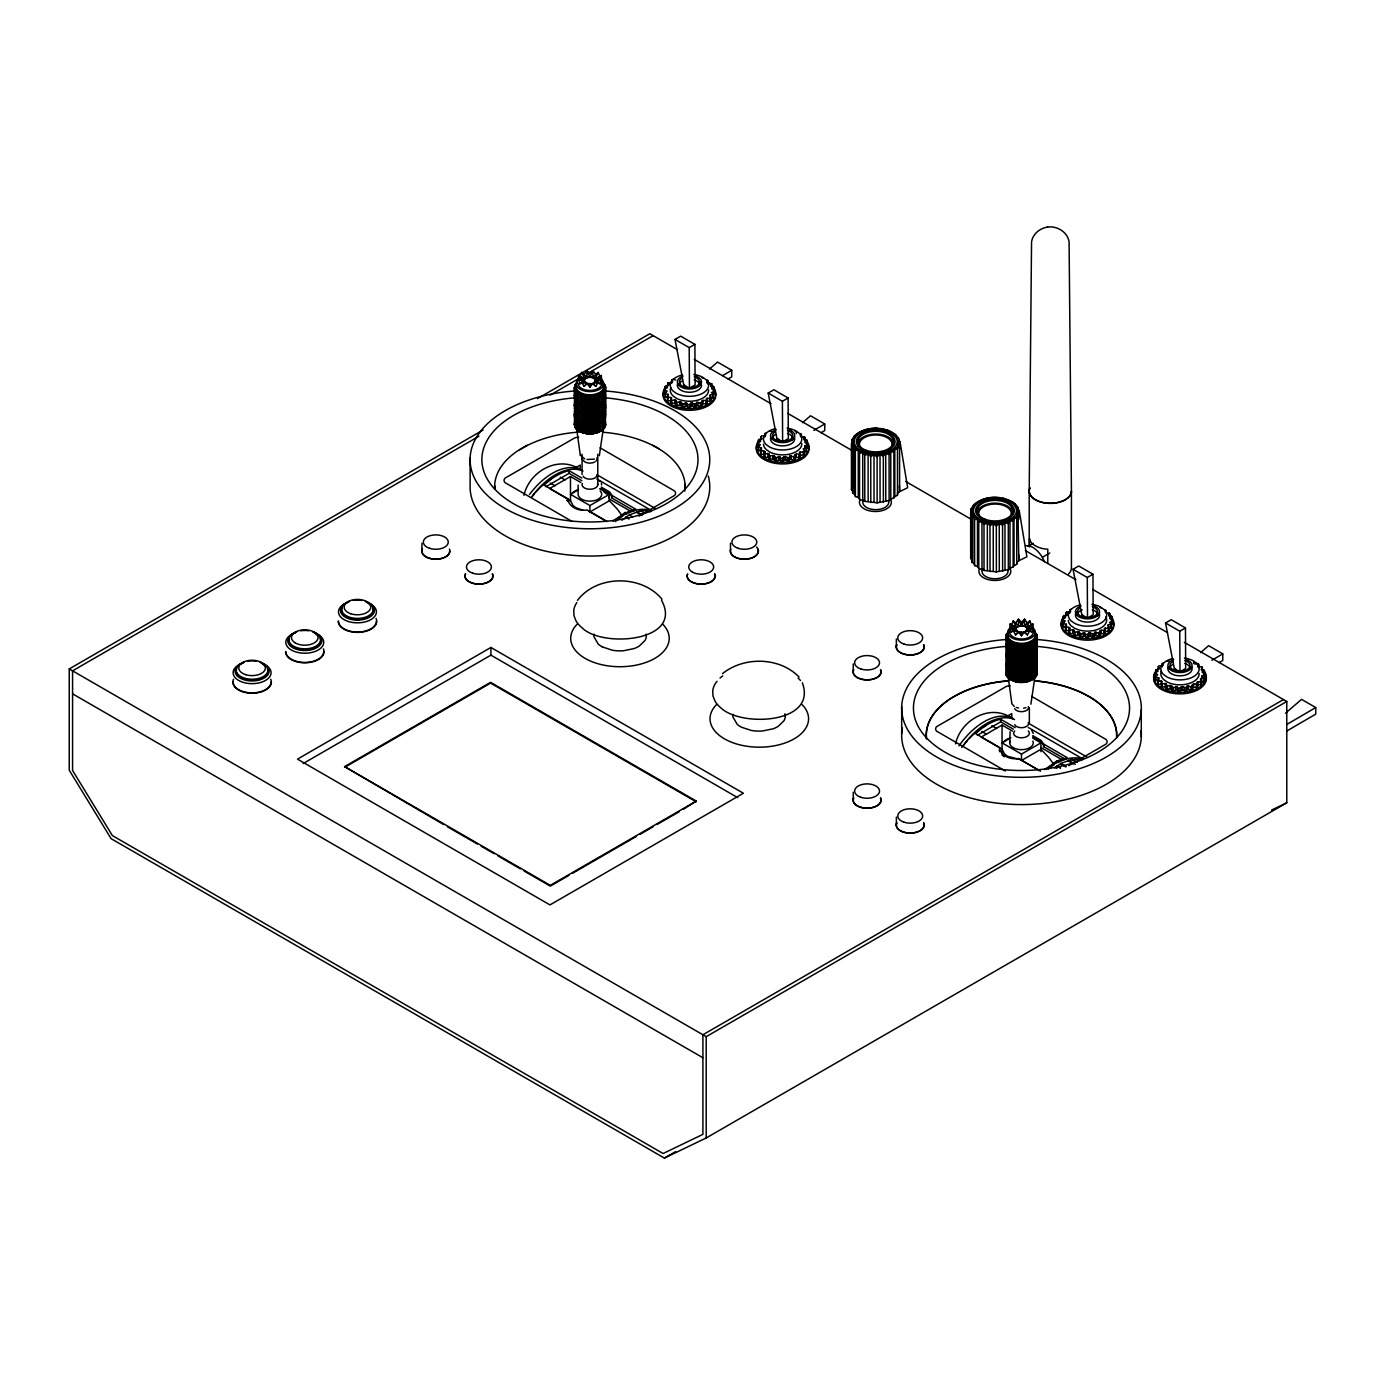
<?xml version="1.0" encoding="UTF-8"?>
<svg xmlns="http://www.w3.org/2000/svg" width="1385" height="1385" viewBox="0 0 1385 1385"><rect width="100%" height="100%" fill="white"/><g stroke="black" fill="none" stroke-linecap="round" stroke-linejoin="round"><path stroke-width="1.5" d="M664.592 389.254L664.367 393.53L664.592 389.254L667.483 387.748L665.233 386.45L669.37 384.476L667.726 382.952L671.725 382.347L672.625 381.671L671.708 379.957L673.006 379.386L675.845 379.975M708.15 380.702L708.15 384.043L707.164 383.299L707.164 379.957L708.15 380.702L707.146 382.347L711.769 383.818L710.609 386.034L713.639 386.45L711.561 388.493L714.279 391.124L711.388 392.63L713.639 393.929L710.055 395.123L711.146 397.426L710.141 398.17L706.246 398.707L707.164 400.421L703.026 400.404L700.446 403.087L696.62 402.412L695.928 407.502L692.379 406.29L687.808 407.865L686.527 402.966L682.943 404.16L680.901 402.083L675.603 402.152L675.845 400.404L674.685 399.901L671.708 400.421L670.721 399.676L671.725 398.032L667.103 396.543L668.262 394.344L665.233 393.929L667.12 391.037L664.367 390.189M687.808 407.865L686.527 402.966M757.785 442.871L757.578 447.147L757.785 442.871L760.677 441.365L758.426 440.066L762.01 438.889L760.936 436.587L761.923 435.825L764.935 435.963M800.357 433.574L801.361 434.336L800.34 435.963L804.962 437.452L803.819 439.668L806.849 440.066L804.754 442.127L807.49 444.758L804.581 446.264L806.849 447.563L803.248 448.74L804.339 451.043L803.352 451.804L799.457 452.324L800.357 454.055L796.219 454.038L793.657 456.704L789.831 456.046L789.121 461.118L785.572 459.924L781.019 461.499L779.72 456.583L776.154 457.794L774.094 455.717L768.813 455.769L769.056 454.038L767.896 453.518L764.918 454.055L763.914 453.293L764.935 451.666L760.296 450.177L761.456 447.961L758.426 447.563L760.313 444.672L757.578 443.823M781.019 461.499L779.72 456.583M1062.659 619.112L1062.433 623.388L1062.659 619.112L1065.55 617.606L1063.299 616.308L1066.883 615.113L1065.792 612.811L1066.796 612.066L1069.791 612.205M1105.23 609.816L1106.217 610.56L1105.213 612.205L1109.835 613.693L1108.675 615.892L1111.705 616.308L1109.627 618.351L1112.345 620.982L1109.454 622.488L1111.705 623.804L1108.121 624.981L1109.212 627.284L1108.208 628.028L1104.312 628.565L1105.23 630.279L1101.092 630.279L1098.53 632.945L1094.687 632.27L1093.994 637.36L1090.445 636.165L1085.875 637.723L1084.593 632.824L1081.01 634.036L1078.967 631.958L1073.669 632.01L1073.912 630.279L1072.752 629.76L1069.774 630.279L1068.787 629.534L1069.791 627.89L1065.169 626.418L1066.329 624.202L1063.299 623.804L1065.186 620.895L1062.433 620.047M1085.875 637.723L1084.593 632.824M1155.142 672.816L1154.934 677.092L1155.142 672.816L1158.033 671.309L1155.783 670.011L1159.366 668.834L1158.293 666.514L1159.28 665.769L1162.292 665.908M1194.736 664.056L1197.713 663.519L1198.7 664.281L1197.696 665.908L1202.319 667.397L1201.159 669.613L1204.206 670.011L1202.111 672.054L1204.846 674.685L1201.938 676.192L1204.206 677.507L1200.605 678.685L1201.695 680.987L1200.691 681.749L1196.796 682.268L1197.713 683.982L1193.576 683.982L1191.013 686.648L1187.17 685.99L1186.478 691.063L1182.928 689.869L1178.375 691.444L1177.077 686.527L1173.511 687.739L1171.45 685.662L1166.153 685.713L1166.412 683.982L1165.252 683.463L1162.275 683.982L1161.271 683.238L1162.292 681.593L1157.652 680.122L1158.812 677.906L1155.783 677.507L1157.67 674.616L1154.934 673.751M1178.375 691.444L1177.077 686.527M880.687 428.865L888.703 430.579L898.848 438.231L897.463 448.965L894.779 449.086C883.059 459.404 848.728 456.963 853.974 436.31C865.088 425.853 884.167 425.697 896.095 434.907L900.042 441.832L907.66 487.728L899.609 491.64L897.532 493.181L897.515 495.12L889.118 500.556L877.138 502.842L864.794 501.37L859.548 499.292L858.284 497.492L858.25 450.315L855.341 450.367L854.943 447.407L852.589 447.061L851.879 439.789C857.125 430.839 867.789 428.19 877.432 428.311M1002.567 498.098L1012.435 501.976L1018.079 507.308L1016.694 518.042L1014.01 518.18C1002.29 528.481 967.959 526.04 973.205 505.387C984.319 494.93 1003.398 494.774 1015.326 504.002L1019.273 510.909L1026.891 556.805L1018.841 560.717L1016.763 562.258L1016.746 564.197L1008.349 569.633L996.369 571.918L984.025 570.447L978.779 568.369L977.516 566.569L977.481 519.392L974.573 519.444L974.174 516.484L971.82 516.138L971.11 508.866C976.979 499.119 989.409 496.315 999.918 497.942M1029.211 491.034L1031.548 242.046C1032.535 234.082 1039.91 228.144 1047.562 227.123M592.867 377.499L598.268 372.426L595.031 378.746L600.138 377.049L598.268 372.426L592.867 377.499L592.97 370.661L589.923 373.638L586.876 370.661L584.037 374.556L586.98 377.499C597.333 373.656 597.662 387.09 586.876 383.818L584.037 386.346L581.596 382.052L579.726 383.853L578.549 379.005L584.037 380.442L586.98 383.403L592.97 383.818L595.827 386.346L598.268 382.052L600.138 383.853L601.315 379.005L595.827 380.442L601.315 375.474L601.713 380.442L595.827 380.442M1024.433 626.037L1024.536 619.199L1021.489 622.177L1021.489 625.587C1031.34 625.224 1025.714 635.49 1018.442 632.356L1015.603 634.884L1013.162 630.591L1011.275 632.391L1010.098 627.543L1015.603 628.98L1018.546 631.941L1024.536 632.356L1027.376 634.884L1029.817 630.591L1031.704 632.391L1032.881 627.543L1027.376 628.98L1032.881 624.012L1033.279 628.98L1032.881 627.543L1026.597 630.694L1029.817 630.591L1024.433 631.941L1021.489 635.784L1018.546 631.941L1013.162 630.591L1016.382 630.694L1010.098 627.543L1009.7 628.98L1010.098 624.012L1016.382 627.284L1021.489 625.587L1024.536 619.199L1027.376 623.094L1024.433 626.037L1029.817 620.965L1031.704 625.587L1026.597 627.284L1029.817 620.965L1027.376 623.094M604.622 387.54L604.881 390.466L603.531 390.12L601.038 394.084L599.497 393.34C591.81 396.733 578.722 396.629 575.242 387.54L574.204 387.661L574.204 395.695C578.376 407.329 595.879 407.536 603.929 399.815L603.531 390.12L604.622 387.54L605.643 387.661L605.453 398.707L604.258 398.482L602.648 402.62L601.125 402.014C593.801 406.151 584.176 405.943 577.216 401.027L577.372 391.314L575.918 391.782L577.216 410.652C584.937 416.262 596.866 416.106 603.929 409.423L603.531 399.746L604.881 398.499L604.881 400.092L603.929 399.815M1034.197 630.867L1036.17 634.728L1035.807 637.394L1032.604 642.623L1031.063 641.878C1023.255 647.21 1001.217 642.536 1008.782 630.867M899.54 448.273L900.042 441.832L898.709 442.577L898.726 446.68M1018.616 519.496L1019.273 510.909L1017.958 511.654L1018.841 560.717L1018.667 554.606M603.929 391.782L602.492 391.314L602.648 429.887C595.186 435.115 584.66 435.115 577.216 429.887L577.372 420.174L574.983 419.343L575.606 417.716L574.411 416.348L576.316 418.997L575.918 428.675C583.379 435.669 596.468 435.669 603.929 428.675L603.531 418.997L604.881 417.733L601.125 421.265L595.567 423.602L588.763 424.225L582.237 422.996L577.216 420.261L577.372 410.566L574.983 408.108L576.316 409.371L575.918 419.049C583.379 426.061 596.468 426.061 603.929 419.049L603.531 409.371L605.453 406.723L605.453 408.333L604.258 408.108L604.881 409.718L603.531 409.371L602.648 412.245L601.125 411.639C593.351 415.967 582.704 415.69 575.918 409.423L576.316 399.746L574.983 398.499L574.983 400.092L575.918 399.815M1008.782 641.532L1008.921 639.853L1007.484 640.32L1007.484 648.336C1014.945 655.347 1028.034 655.347 1035.495 648.336L1035.097 638.658L1036.43 639.004L1036.43 647.02L1034.058 649.478L1034.197 651.158L1032.691 650.552C1025.35 654.69 1015.742 654.482 1008.782 649.565L1008.782 641.532L1010.288 640.926L1010.375 650.638M1034.197 678.425L1036.43 675.897L1035.807 666.254L1037.019 664.887L1035.097 667.535L1035.495 677.213C1028.224 683.792 1016.659 683.913 1008.782 678.425L1008.921 668.713L1006.549 666.272L1007.155 656.628L1005.96 655.261L1007.882 657.91L1007.484 667.587C1014.27 673.854 1024.917 674.131 1032.691 669.803L1034.197 670.409L1034.058 668.713L1036.43 666.272L1035.807 656.628L1037.019 655.261L1035.097 657.91L1035.495 667.587C1028.432 674.27 1016.503 674.426 1008.782 668.799L1008.921 659.087L1006.549 656.646L1007.155 647.02L1005.96 645.635L1007.882 648.284L1007.484 657.962L1011.916 661.112L1022.649 663.138L1029.194 661.909L1034.197 659.173L1029.194 661.909L1022.649 663.138L1015.846 662.515L1008.782 659.173L1008.921 649.478L1006.549 647.02L1007.155 637.394L1005.96 637.619L1005.96 634.78L1005.96 674.512C1011.414 684.173 1025.921 684.484 1034.197 678.425L1034.058 639.853L1035.495 640.32M684.727 491.208L685.09 488.091A95.271 55.002 0 0 0 602.717 432.224M899.575 445.745L900.042 441.832M1018.564 516.778L1019.273 510.909M603.444 427.74L599.324 455.665M1035.011 676.278L1030.89 704.203M686.527 406.29L682.943 407.502L680.901 405.424L675.603 405.476L675.845 400.404M779.72 459.924L776.154 461.118L774.094 459.058L768.813 459.11L769.056 454.038M796.219 433.592L796.462 431.86L795.163 431.289M1084.593 636.165L1081.01 637.36L1078.967 635.282L1073.669 635.334L1073.912 630.279M1177.077 689.869L1173.511 691.063L1171.45 689.003L1166.153 689.055L1166.412 683.982M1193.576 663.536L1193.818 661.805M599.168 403.035L599.497 393.34L602.648 392.994L602.492 391.314M599.168 412.643L599.497 402.966L601.038 403.71L601.125 402.014L603.929 401.408M599.168 422.269L599.497 412.574L601.038 413.336L601.125 411.639L603.929 411.033M599.168 431.895L599.497 422.2L601.038 422.962L601.125 421.265L602.648 421.871L602.492 420.174L603.929 420.659M1030.717 651.556L1031.063 641.878L1034.197 641.532L1034.058 639.853M1030.717 661.182L1031.063 651.487L1032.604 652.248L1034.058 649.478L1035.495 649.946L1035.495 657.962L1034.197 660.784L1032.691 660.178L1032.604 661.874L1031.063 661.112L1030.717 670.807M1030.717 680.433L1031.063 670.738L1032.604 671.5L1034.058 668.713L1035.495 669.197M632.772 516.899L629.309 514.908L640.459 510.788L643.938 512.796M640.459 510.788L650.673 510.563A58.932 34.019 -60 0 0 644.406 509.316L641.03 509.386A58.932 34.019 -60 0 0 626.522 513.939L625.137 512.502L626.522 513.939M1054.643 767.931L1060.858 763.447L1072.025 759.326L1077.236 762.339M1075.349 762.044L1072.025 759.326M582.081 459.318L582.341 458.141M1011.673 628.98L1015.603 628.98L1016.382 627.284L1013.162 620.965L1011.275 625.587L1016.382 627.284M1010.115 731.747L1009.7 742.862M575.918 391.782L575.606 388.856L574.411 389.081L575.242 387.54M1007.484 640.32L1007.882 638.658L1006.549 639.004M1007.484 669.197L1007.882 667.535L1005.96 664.887L1007.155 666.254L1006.549 675.897L1007.484 677.213L1007.484 669.197L1008.782 668.799M858.284 497.492L855.393 496.522L854.995 494.584L852.641 493.216L853.056 444.1M977.516 566.569L974.625 565.599L974.226 563.66L971.872 562.293L972.287 513.177M595.827 374.556L592.97 370.661L589.923 377.049L586.876 370.661L586.98 377.499L584.816 378.746L578.549 375.474L578.134 380.442L578.549 379.005L584.816 382.156L581.596 382.052L586.98 383.403L589.923 387.263L592.867 383.403L598.268 382.052L595.031 382.156L601.315 379.005L601.713 380.442M574.204 387.661L577.372 382.416L574.983 384.857L574.983 427.359L577.216 429.887M575.918 409.423L574.983 409.718L575.606 408.108L574.204 405.303L574.983 392.89M575.918 419.049L575.606 417.716L574.411 417.958L575.242 416.4L574.204 414.929L574.983 402.516M575.918 428.675L574.204 424.554L574.983 412.124M574.204 424.554L575.242 424.693L574.983 421.75M1035.495 677.213L1037.019 674.512L1037.019 634.78L1037.209 644.215L1035.495 649.946M1036.43 675.897L1037.209 645.826L1036.17 644.354L1037.209 644.215M893.931 498.15L893.879 452.012L894.779 449.086L899.558 445.503L898.709 442.577M1013.162 567.227L1013.11 521.089L1014.01 518.18L1018.789 514.579M597.056 403.779L597.056 395.746L597.627 394.119L599.168 395.002M597.056 413.388L597.056 405.372L597.627 403.745L599.168 404.628M597.056 423.014L597.056 414.998L597.627 413.371L599.168 414.253M597.056 432.639L597.056 424.624L597.627 422.996L599.168 423.879M1028.622 652.3L1028.622 644.285L1029.194 642.657L1030.717 643.54M1028.622 661.926L1028.622 653.91L1029.194 652.283L1030.717 653.166M1028.622 671.552L1028.622 663.536L1029.194 661.909L1030.717 662.792M1028.622 681.178L1028.622 673.162L1029.194 671.535L1030.717 672.417M523.963 495.328C529.312 471.281 558.467 454.817 580.211 469.498L580.211 465.066L576.177 467.403M955.529 743.866C960.878 719.819 990.033 703.355 1011.76 718.019L1011.76 713.604L1007.726 715.941M604.881 392.89L604.258 394.5L605.453 395.868L604.881 394.483M604.881 402.516L604.258 404.126L605.453 405.493L604.881 404.108M604.881 412.124L604.258 413.751L605.453 415.119L604.881 413.734M604.881 421.75L604.622 424.693L605.643 424.554L604.622 415.067L605.643 414.929L605.643 406.913L604.622 405.441L605.643 405.303L605.643 397.287L604.622 395.816L605.643 395.695M1081.945 759.828L1079.019 758.738L1071.869 760.036M695.928 407.502L696.62 402.412M789.121 461.118L789.831 456.046M1093.994 637.36L1094.687 632.27M1186.478 691.063L1187.17 685.99M579.726 377.049L578.549 375.474L584.037 380.442L584.816 378.746L579.726 377.049L581.596 372.426L584.037 374.556M594.788 404.316L594.788 396.3L595.567 394.725L597.056 395.746M594.788 413.942L594.788 405.926L595.567 404.351L597.056 405.372M594.788 423.568L594.788 415.552L595.567 413.976L597.056 414.998M594.788 433.193L594.788 425.16L595.567 423.602L597.056 424.624M1026.337 652.854L1026.337 644.839L1027.133 643.263L1028.622 644.285M1026.337 662.48L1026.337 654.464L1027.133 652.889L1028.622 653.91M1026.337 672.106L1026.337 664.073L1027.133 662.515L1028.622 663.536M1026.337 681.732L1026.337 673.699L1027.133 672.14L1028.622 673.162M575.242 397.149L574.411 398.707L575.606 398.482L574.204 397.287M575.242 406.774L574.411 408.333L575.606 408.108L574.204 406.913M1005.77 644.215L1006.549 647.02M1005.77 653.841L1006.549 656.646M1005.77 663.467L1006.549 666.272M602.648 429.887L605.453 425.974L605.453 386.242L601.125 381.342L602.492 382.416M769.056 457.379L764.918 457.379L764.035 454.315L760.936 454.384L760.296 450.177M1073.912 633.603L1069.774 633.62L1068.908 630.556L1065.792 630.625L1065.169 626.418M889.118 500.556L889.066 454.401L890.763 451.7L893.879 452.012M1008.349 569.633L1008.297 523.495L1009.994 520.777L1013.11 521.089M577.441 600.467C596.606 574.671 641.705 574.498 661.926 599.151M592.382 404.645L592.382 396.629L593.369 395.141L594.788 396.3M592.382 414.271L592.382 406.255L593.369 404.766L594.788 405.926M592.382 423.897L592.382 415.881L593.369 414.392L594.788 415.552M592.382 433.522L592.382 425.507L593.369 424L594.788 425.16M1023.948 653.183L1023.948 645.168L1024.935 643.679L1026.337 644.839M1023.948 662.809L1023.948 654.793L1024.935 653.304L1026.337 654.464M1023.948 672.435L1023.948 664.419L1024.935 662.913L1026.337 664.073M1023.948 682.061L1023.948 674.045L1024.935 672.539L1026.337 673.699M605.643 405.303L604.622 406.774L605.643 406.913M605.643 414.929L604.622 416.4L605.453 417.958L604.258 417.716L605.643 416.539M605.453 425.974L605.643 424.554M1036.43 647.02L1037.019 645.635L1035.807 647.02L1035.807 656.628L1037.019 656.871L1036.17 655.313L1037.209 653.841M1036.43 666.272L1037.209 663.467M1037.209 673.093L1037.019 674.512M710.055 398.447L713.015 398.136L713.639 393.929M803.248 452.081L806.226 451.77L806.849 447.563M1108.121 624.981L1108.121 628.323L1111.082 628.011L1111.705 623.804M1200.605 682.026L1203.565 681.714L1204.206 677.507M1021.489 625.587L1018.442 619.199L1018.546 626.037L1015.603 623.094L1018.442 619.199L1021.489 622.177M853.108 491.277L851.446 489.598L852.762 487.814L851.879 439.789M600.138 377.049L601.315 375.474L595.031 378.746M1031.704 625.587L1032.881 624.012L1026.597 627.284M717.014 681.316L715.82 682.84A46.484 26.834 0 0 0 712.738 690.63L712.963 695.911L715.041 701.191A46.484 26.834 0 0 0 721.36 708.306C741.893 727.194 817.531 723.645 802.348 682.84M1033.141 678.183L1034.664 676.295M589.923 404.766L589.923 396.733L591.083 395.348L592.382 396.629M589.923 414.392L589.923 406.359L591.083 404.974L592.382 406.255M589.923 424L589.923 415.985L591.083 414.6L592.382 415.881M589.923 433.626L589.923 425.611L591.083 424.225L592.382 425.507M1021.489 653.304L1021.489 645.272L1022.649 643.886L1023.948 645.168M1021.489 662.913L1021.489 654.897L1022.649 653.512L1023.948 654.793M1021.489 672.539L1021.489 664.523L1022.649 663.138L1023.948 664.419M1021.489 682.164L1021.489 674.149L1022.649 672.746L1023.948 674.045M574.983 427.359L574.983 384.857M575.606 394.5L574.411 395.868L574.983 394.483M575.606 404.126L574.411 405.493L574.983 404.108M575.606 413.751L574.411 415.119L574.983 413.734M604.258 398.482L605.643 397.287M1005.96 634.78L1008.921 630.954M536.082 491.9L537.692 490.082A53.028 30.626 -60 0 1 544.08 483.988M967.63 740.438L966.211 742.048A53.028 30.626 -60 0 0 963.319 745.719M689.436 407.986L689.436 404.662L690.907 403.07L695.928 404.16M782.629 461.62L782.629 458.279L784.118 456.704L789.121 457.794M1087.502 637.862L1087.502 634.52L1088.974 632.928L1093.994 634.036M1179.985 691.565L1179.985 688.224L1181.457 686.648L1186.478 687.739M883.388 502.149L883.336 456.011L885.725 453.605L889.066 454.401M1002.619 571.226L1002.567 525.088L1004.956 522.682L1008.297 523.495M584.037 386.346L586.98 383.403M1015.603 634.884L1018.546 631.941M587.465 404.645L587.465 396.629L588.763 395.348L589.923 396.733M587.465 414.271L587.465 406.255L588.763 404.974L589.923 406.359M587.465 423.897L587.465 415.881L588.763 414.6L589.923 415.985M587.465 433.522L587.465 425.507L588.763 424.225L589.923 425.611M1019.031 653.183L1019.031 645.168L1020.33 643.886L1021.489 645.272M1019.031 662.809L1019.031 654.793L1020.33 653.512L1021.489 654.897M1019.031 672.435L1019.031 664.419L1020.33 663.138L1021.489 664.523M1019.031 682.061L1019.031 674.045L1020.33 672.746L1021.489 674.149M1032.604 679.516L1032.691 640.926M603.929 428.675L604.881 427.359L604.881 384.857L603.531 383.61M1036.43 656.646L1034.058 659.087L1035.495 659.572M709.518 369.016L717.534 362.074L731.73 370.297L731.73 376.858L728.077 378.988M802.521 422.702L810.537 415.777L824.75 424L824.75 430.562L821.097 432.691M1200.57 652.612L1208.586 645.67L1222.782 653.893L1222.782 660.455L1219.146 662.584M1285.505 713.206L1301.554 699.356L1315.75 707.562L1315.75 714.123L1286.544 731.159M585.076 404.316L585.076 396.3L586.496 395.141L587.465 396.629M585.076 413.942L585.076 405.926L586.496 404.766L587.465 406.255M585.076 423.568L585.076 415.552L586.496 414.392L587.465 415.881M585.076 433.193L585.076 425.16L586.496 424L587.465 425.507M1016.625 652.854L1016.625 644.839L1018.044 643.679L1019.031 645.168M1016.625 662.48L1016.625 654.464L1018.044 653.304L1019.031 654.793M1016.625 672.106L1016.625 664.073L1018.044 662.913L1019.031 664.419M1016.625 681.732L1016.625 673.699L1018.044 672.539L1019.031 674.045M722.468 673.664C743.97 656.282 779.53 656.888 799.076 677.04M613.988 520.725L625.137 512.502M1045.554 769.264L1056.703 761.04L1058.088 762.477A58.932 34.019 -60 0 1 1072.596 757.924L1075.955 757.855A58.932 34.019 -60 0 1 1082.204 759.015M707.146 401.373L711.146 400.75L711.146 397.426M789.831 459.37L793.657 460.045L796.219 457.379L800.357 457.379L799.457 455.665L804.339 454.384L804.339 451.043M1094.687 635.611L1098.53 636.286L1101.092 633.603L1105.23 633.62L1104.312 631.906L1109.212 630.625L1109.212 627.284M1197.696 684.934L1201.695 684.328L1201.695 680.987M601.575 429.644L596.312 432.432M582.791 403.779L582.791 395.746L584.297 394.725L585.076 396.3M582.791 413.388L582.791 405.372L584.297 404.351L585.076 405.926M582.791 423.014L582.791 414.998L584.297 413.976L585.076 415.552M582.791 432.639L582.791 424.624L584.297 423.602L585.076 425.16M1014.357 652.3L1014.357 644.285L1015.846 643.263L1016.625 644.839M1014.357 661.926L1014.357 653.91L1015.846 652.889L1016.625 654.464M1014.357 671.552L1014.357 663.536L1015.846 662.515L1016.625 664.073M1014.357 681.178L1014.357 673.162L1015.846 672.14L1016.625 673.699M877.138 502.842L877.086 456.686L880.012 454.695L883.336 456.011M996.369 571.918L996.317 525.781L999.243 523.772L1002.567 525.088M621.83 520.241L629.309 514.908M722.606 375.612L731.73 370.297M813.791 430.371L824.75 424M1211.84 660.281L1222.782 653.893M1286.544 724.597L1315.75 707.562M1184.331 642.346L1286.786 701.485L1286.786 802.781L706.212 1137.968L664.385 1158.085L111.094 838.652L69.25 770.216L69.25 668.92L483.14 429.973M537.449 398.62L649.825 333.733L677.455 349.695M478.968 436.206L72.574 670.842L72.574 770.441L112.375 835.57L663.086 1153.515L702.905 1134.367L702.905 1034.768L1283.462 699.563M550.139 395.123L580.09 377.828M587.586 373.5L653.131 335.655M674.997 339.429L680.676 336.139L694.889 344.363L695.114 384.961L689.436 388.233L683.757 384.961L674.997 339.429L689.211 347.635L689.436 388.233M580.696 403.035L580.696 395.002L582.237 394.119L582.791 395.746M580.696 412.643L580.696 404.628L582.237 403.745L582.791 405.372M689.211 347.635L694.889 344.363M580.696 422.269L580.696 414.253L582.237 413.371L582.791 414.998M519.669 449.779L525.711 446.299A95.271 55.002 0 0 1 579.259 432.068M580.696 431.895L580.696 423.879L582.237 422.996L582.791 424.624M545.88 486.724L569.096 473.324L581.804 480.664M580.904 482.551L570.481 476.527L549.637 488.559L570.499 500.608L572.957 505.456L576.073 507.793L583.172 510.321M577.545 490.255L570.481 494.324L589.923 505.56L609.383 494.324L609.383 500.747L617.017 508.814A49.116 28.358 60 0 1 621.986 515.687M768.19 393.046L773.886 389.774L788.1 397.98L788.325 438.578L782.629 441.867L776.95 438.578L768.19 393.046L782.404 401.269L782.629 441.867M609.383 500.747L589.923 511.983L589.923 505.56M782.404 401.269L788.1 397.98M612.845 521.037L630.21 511.013L609.348 498.964L608.863 496.851M621.398 514.666L622.783 515.462L626.522 513.298M639.022 516.12L674.53 495.484A7.86 4.536 0 0 0 674.53 490.948L600.086 447.822M490.913 647.47L297.498 759.136L549.966 904.907L743.381 793.241L490.913 647.47L490.913 655.14L737.755 797.656M303.073 763.585L490.913 655.14M443.702 824.594L344.605 766.615L490.584 682.338L696.257 801.084L683.169 809.411M344.605 767.377L490.584 683.099L696.257 801.846M1028.068 546.417L1033.245 543.422M1042.922 556.978L1049.83 552.996M1073.063 569.287L1078.759 565.998L1092.955 574.221L1093.181 614.819L1087.502 618.108L1081.823 614.819L1073.063 569.287L1087.277 577.51L1087.502 618.108M344.605 766.615L550.295 885.361L696.257 801.084M524.119 871.009L550.295 886.123L569.01 875.32M572.749 873.156L636.373 836.419M640.13 834.272L653.218 826.706M656.957 824.542L679.429 811.575M1087.277 577.51L1092.955 574.221M1012.245 651.556L1012.245 643.54L1013.785 642.657L1014.357 644.285M1012.245 661.182L1012.245 653.166L1013.785 652.283L1014.357 653.91M1012.245 670.807L1012.245 662.792L1013.785 661.909L1014.357 663.536M1012.245 680.433L1012.245 672.417L1013.785 671.535L1014.357 673.162M983.991 726.675L985.67 725.705M1165.547 622.99L1171.243 619.718L1185.456 627.924L1185.681 668.522L1179.985 671.812L1174.307 668.522L1165.547 622.99L1179.76 631.214L1179.985 671.812M977.429 735.262L1000.645 721.862L1013.37 729.202M1012.47 731.09L1002.047 725.065L981.203 737.097L1002.065 749.129L1004.523 753.994L1007.639 756.331L1020.07 759.534L1039.2 770.579M1179.76 631.214L1185.456 627.924M1002.065 753.371L1002.047 742.862L1010.877 737.772M1002.047 742.862L1021.489 754.098L1040.931 742.862L1032.829 738.188M1044.411 769.575L1053.085 764.555M1056.565 762.564L1061.776 759.551L1040.914 747.502M1052.964 763.187L1054.349 764.001L1058.088 761.837M1056.218 768.363L1057.898 767.394M1068.735 765.732L1106.078 744.022A7.86 4.536 0 0 0 1106.078 739.486L1031.652 696.361M69.25 668.92L706.212 1036.672L1286.786 701.485M664.385 1158.085L675.62 1151.61M577.216 401.027L575.918 401.408M577.216 410.652L575.918 411.033M577.216 420.261L575.918 420.659M1008.782 649.565L1007.484 649.946M1008.782 659.173L1007.484 659.572M1008.782 678.425L1008.921 639.853M527.235 445.295L521.054 448.705A95.271 55.002 0 0 0 494.739 489.199M580.696 395.002L580.367 393.34L578.809 394.084L578.722 392.388L577.216 392.994M1010.375 642.623L1011.916 641.878L1012.245 643.54M1010.375 660.264L1010.375 652.248L1011.916 651.487L1012.245 653.166M1010.375 669.89L1010.375 661.874L1011.916 661.112L1012.245 662.792M1010.375 679.516L1010.375 671.5L1011.916 670.738L1012.245 672.417M1271.569 810.087L1286.786 802.781M625.137 513.142L635.767 509.195L612.135 495.553L609.469 491.848L601.194 487.087M1056.703 761.04L1067.333 757.734L1043.701 744.091L1041.035 740.386L1032.76 735.625M870.801 502.565L870.749 456.427L874.004 454.886L877.086 456.686M990.033 571.659L989.981 525.504L993.235 523.98L996.317 525.781M696.62 405.753L700.446 406.411L703.026 403.745L707.164 403.762L707.146 398.032M764.918 436.916L764.918 433.592L766.217 433.003M1069.774 613.157L1069.774 609.816L1071.072 609.244M1162.275 666.86L1162.275 663.519L1163.573 662.948M1187.17 689.315L1191.013 689.99L1193.576 687.306L1197.713 687.324L1197.696 681.593M577.216 402.62L578.722 402.014L578.809 403.71L580.367 402.966L580.696 404.628M577.216 412.245L578.722 411.639L578.809 413.336L580.367 412.574L580.696 414.253M577.216 421.871L578.722 421.265L578.809 422.962L580.367 422.2L580.696 423.879M1008.782 651.158L1010.288 650.552L1010.375 652.248M1008.782 660.784L1010.288 660.178L1010.375 661.874M1008.782 670.409L1010.288 669.803L1010.375 671.5M1028.362 680.779L1024.485 681.68M579.726 383.853L584.816 382.156M858.25 450.315L859.496 453.155L862.734 452.618L864.742 455.215L868.101 454.193L870.749 456.427M977.481 519.392L978.728 522.232L981.965 521.695L983.991 524.292L987.332 523.27L989.981 525.504M1006.549 648.63L1007.484 648.336M1006.549 658.256L1007.484 657.962M1006.549 667.882L1007.484 667.587M581.804 478.033L569.096 470.692L565.859 471.523A58.932 34.019 -60 0 0 547.317 482.24L544.08 485.131L567.712 498.773C568.871 507.62 579.259 511.342 587.136 509.992L607.132 521.522M1015.188 727.627L1000.645 719.231L997.425 720.062A58.932 34.019 -60 0 0 978.883 730.778L975.646 733.669L999.278 747.311C1000.42 756.158 1010.825 759.88 1018.702 758.53L1040.499 771.116M770.112 431.289L771.618 430.925M1167.451 661.234L1168.975 660.87M593.49 433.038L585.768 432.968L579.744 430.752M594.407 459.127L587.015 459.491M1023.584 708.15L1025.973 707.648M670.721 399.676L670.721 403L675.845 403.745M1161.271 683.238L1161.271 686.579L1166.412 687.306M574.204 416.539L575.242 416.4M1005.77 645.826L1006.808 645.687M1005.77 655.451L1006.808 655.313M1005.77 665.077L1006.808 664.938M1047.095 227.157C1056.72 225.443 1067.766 231.97 1069.082 242.046L1071.436 491.034A21.121 12.188 0 0 1 1047.562 503.119A21.121 12.188 0 0 1 1029.921 487.884M604.881 384.857L604.622 426.026M1006.549 675.897L1007.155 637.394M667.103 396.543L667.726 400.75L670.842 400.698L670.842 397.356M1157.652 680.122L1158.293 684.328L1161.392 684.259L1161.392 680.935M1027.376 628.98L1031.306 628.98M604.258 408.108L603.929 409.423M605.453 386.242L605.643 387.661M1005.96 674.512L1007.155 675.88M687.808 404.541L689.436 404.662M781.019 458.158L782.629 458.279M1085.875 634.399L1087.502 634.52M1178.375 688.103L1179.985 688.224M566.655 500.366L570.481 500.747L570.481 476.527M1017.923 681.558L1014.616 680.779M574.204 395.695L575.242 395.816M574.204 405.303L575.242 405.441M574.204 414.929L575.242 415.067M1037.209 636.2L1036.17 636.061L1037.019 637.619L1035.807 637.394L1035.807 675.88M1036.17 645.687L1037.209 645.826M1036.17 655.313L1037.209 655.451M1036.17 664.938L1037.209 665.077M665.008 396.335L668.262 397.668L668.262 394.344M758.218 449.969L761.456 451.302L761.456 447.961M1063.074 622.869L1063.299 627.128L1066.329 627.543L1066.329 624.202M1155.575 679.914L1158.812 681.247L1158.812 677.906M603.929 419.049L604.881 419.343L604.258 417.716M1035.495 648.336L1036.43 648.63M1035.495 657.962L1036.43 658.256M1035.495 667.587L1036.43 667.882M575.606 423.377L574.411 423.135L575.242 424.693M789.121 429.835L790.627 430.198M1016.278 707.406L1018.581 708.029M595.031 382.156L600.138 383.853M701.97 377.655L703.268 378.226M1100.036 607.513L1101.335 608.102M602.579 647.003L612.326 650.206A26.211 15.131 0 0 0 623.475 650.76L634.018 648.578A26.211 15.131 0 0 0 639.229 646.102L644.96 640.545A26.211 15.131 0 0 0 646.258 636.719L646.172 634.122M584.712 458.868L580.332 455.232M652.612 445.295L658.793 448.705M694.283 359.407L770.978 403.693M787.805 413.405L853.264 451.198M905.651 481.443L971.11 519.236M1025.35 550.555L1075.851 579.709M1092.678 589.421L1167.503 632.616M683.757 384.961L685.437 385.93M776.95 438.578L778.63 439.547M1081.823 614.819L1083.503 615.788M1174.307 668.522L1175.986 669.492M1028.622 723.351L1086.706 756.885M597.073 474.813L655.157 508.347M1028.345 727.506L1083.191 759.17M596.797 478.968L651.625 510.632M647.47 510.199L650.327 511.861M599.653 488.715L609.383 494.324M1068.406 760.261L1075.366 764.278M636.858 511.723L642.069 514.735M1032.76 737.028A22.575 13.036 0 0 1 1043.286 744.94L1043.701 746.705L1065.515 759.309M1068.268 760.971L1073.479 763.983M601.194 488.49A22.575 13.036 0 0 1 611.737 496.401L612.135 498.167L633.949 510.771M636.702 512.433L641.913 515.445M1060.858 763.447L1066.052 766.442M1056.703 761.681L1058.088 762.477M1060.858 764.087L1065.861 766.978M991.798 725.723L996.663 728.527M560.233 477.184L565.097 479.989M1057.119 765.593L1060.581 767.602M625.57 517.072L629.032 519.063M1052.964 763.845L1054.349 764.641A58.932 34.019 -60 0 0 1048.168 769.073M1057.119 766.251L1060.46 768.173M621.398 515.307L622.783 516.103A58.932 34.019 -60 0 0 615.373 521.539M981.723 731.522L986.587 734.327M550.174 482.984L555.021 485.806M588.521 510.996L605.903 521.037M1005.371 770.995L936.641 731.176A7.86 4.536 0 0 1 936.641 726.64L1006.324 686.423A7.86 4.536 0 0 1 1010.254 685.817M571.97 521.401L505.092 482.655A7.86 4.536 0 0 1 505.092 478.102L574.758 437.885A7.86 4.536 0 0 1 578.688 437.279M447.442 826.758L477.375 844.019M481.114 846.183L494.203 853.749M497.942 855.895L520.379 868.862M72.574 693.833L702.905 1057.742M1014.547 719.629L1012.781 718.521A58.932 34.019 -60 0 0 1003.727 716.149L1000.368 716.218A58.932 34.019 -60 0 0 985.86 720.771L982.121 722.935A58.932 34.019 -60 0 0 967.613 735.141L964.237 738.949A58.932 34.019 -60 0 0 958.991 745.857M582.981 471.09L581.215 469.982A58.932 34.019 -60 0 0 572.161 467.611L568.802 467.68A58.932 34.019 -60 0 0 554.294 472.233L550.555 474.397A58.932 34.019 -60 0 0 536.047 486.602L532.671 490.411A58.932 34.019 -60 0 0 529.468 494.48M599.584 378.088L601.263 379.161A13.746 7.946 0 0 1 598.666 389.791A13.746 7.946 0 0 1 580.107 389.22A13.746 7.946 0 0 1 579.467 378.503M598.199 480.041L600.051 481.443M603.773 491.779L606.907 494.116M1034.058 630.954L1037.019 634.78M1007.484 677.213L1008.921 678.338M1009.578 677.871L1008.211 675.949M1014.287 706.454L1011.881 703.77L1007.968 675.603M1015.603 623.094L1013.162 620.965L1018.546 626.037M1015.603 628.98L1010.098 624.012L1011.275 625.587M709.484 399.226L711.146 400.75M586.98 377.499L581.596 372.426L584.816 378.746M1024.433 631.941L1027.376 634.884M592.867 383.403L595.827 386.346M798.124 678.079L800.495 680.468M972.339 560.371L970.677 558.674L970.643 512.537M661.511 600.207C684.207 641.688 602.631 648.076 582.358 628.063A46.484 26.834 0 0 1 576.039 620.947L573.979 615.667L573.754 610.387A46.484 26.834 0 0 1 576.835 602.596M1031.652 730.034L1033.262 733.513M711.146 386.294L711.769 387.159L711.769 383.818M1005.77 673.093L1006.808 674.564L1006.808 673.231M1196.796 685.61L1197.713 687.324M1162.275 663.519L1163.175 665.25M1069.774 609.816L1070.692 611.529M764.918 433.592L765.818 435.305M1035.807 637.394L1036.43 639.004M785.001 713.76L785.243 716.963A26.211 15.131 0 0 1 783.945 720.789L778.214 726.346A26.211 15.131 0 0 1 773.003 728.822L762.46 731.003A26.211 15.131 0 0 1 751.311 730.449L741.581 727.263A26.211 15.131 0 0 1 737.166 724.303L732.925 716.963A26.211 15.131 0 0 1 733.029 714.366M999.278 749.926L999.676 751.709M1204.206 673.352L1204.413 674.27L1204.413 670.946M1111.705 619.632L1111.93 620.567L1111.705 616.308M601.315 483.226L601.713 484.975M582.098 458.573L582.064 454.228M580.298 455.146L576.402 427.065M494.757 485.633L494.878 488.87M899.436 485.529L899.609 491.64L899.558 445.503M1016.728 515.064L1016.746 564.197M1014.01 518.18L1014.062 565.357M1009.994 520.777L1010.046 567.954M1004.956 522.682L1005.008 569.876M999.243 523.772L999.295 570.966M993.235 523.98L993.287 571.157M987.332 523.27L987.384 570.464M983.991 524.292L984.025 570.447M981.965 521.695L982.017 568.889M978.728 522.232L978.779 568.369M974.573 519.444L974.625 565.599M974.174 516.484L974.226 563.66M971.82 516.138L971.872 562.293M971.11 508.866L971.162 555.004M897.497 445.987L897.515 495.12M894.779 449.086L894.831 496.28M890.763 451.7L890.815 498.877M885.725 453.605L885.777 500.799M880.012 454.695L880.064 501.889M874.004 454.886L874.039 502.08M868.101 454.193L868.153 501.37M864.742 455.215L864.794 501.37M862.734 452.618L862.786 499.812M859.496 453.155L859.548 499.292M855.341 450.367L855.393 496.522M854.943 447.407L854.995 494.584M852.589 447.061L852.641 493.216M851.411 443.442L851.446 489.598M1205.054 673.751L1204.846 678.027L1204.846 674.685M1203.565 678.373L1203.565 681.714M1202.319 667.397L1202.319 670.721L1201.695 666.514M1202.111 675.447L1202.111 678.771M1200.605 678.685L1200.691 685.073M1198.7 664.281L1198.7 667.605M1197.713 663.519L1197.713 666.86M1196.415 684.571L1196.415 687.895M1193.576 683.982L1193.576 687.306M1192.52 686.285L1192.52 689.626M1192.416 684.484L1192.416 687.826M1191.013 686.648L1191.013 689.99M1188.538 685.662L1188.538 689.003M1184.867 687.86L1184.867 691.184M1182.928 686.527L1182.928 689.869M1181.457 686.648L1181.457 689.972M1175.761 686.423L1175.761 689.765M1173.511 687.739L1173.511 691.063M1171.987 687.375L1171.987 690.699M1171.45 685.662L1171.45 689.003M1170.1 685.333L1170.1 688.674M1167.451 686.285L1167.451 689.626M1166.153 685.713L1166.153 689.055M1165.252 683.463L1165.252 686.804M1162.275 683.982L1162.275 687.324M1158.293 666.514L1158.293 669.855M1158.293 680.987L1158.293 684.328M1155.783 670.011L1155.783 673.352M1155.575 676.572L1155.783 680.831M1141.292 709.691L1141.292 736.958M1116.674 737.72L1116.674 732.786A95.271 55.002 0 0 0 1090.359 697.244L1084.178 693.833A95.271 55.002 0 0 0 1034.283 680.745M1112.571 620.047L1112.345 624.323L1112.345 620.982M1111.082 624.67L1111.082 628.011M1109.835 613.693L1109.835 617.017L1109.212 612.811M1108.208 628.028L1108.208 631.37M1105.213 627.89L1105.23 633.62M1103.932 630.85L1103.932 634.192M1101.092 630.279L1101.092 633.603M1099.932 630.781L1100.036 635.923M1098.53 632.945L1098.53 636.286M1096.037 631.958L1096.037 635.282M1092.384 634.157L1092.384 637.481M1090.445 632.824L1090.445 636.165M1088.974 632.928L1088.974 636.269M1083.278 632.72L1083.278 636.061M1081.01 634.036L1081.01 637.36M1079.504 633.672L1079.504 636.996M1078.967 631.958L1078.967 635.282M1077.617 631.629L1077.617 634.971M1074.968 632.581L1074.968 635.923M1073.669 632.01L1073.669 635.334M1072.752 629.76L1072.752 633.101M1069.791 627.89L1069.774 633.62M1068.908 627.232L1068.787 632.876M1066.796 612.066L1066.796 615.407M1065.792 612.811L1065.792 616.152M1065.792 627.284L1065.792 630.625M1063.922 615.425L1063.299 619.632L1063.299 616.308M1063.299 623.804L1063.299 627.128M1047.787 563.505L1047.787 549.204L1044.861 548.979A21.121 12.188 0 0 1 1029.921 540.358L1029.54 538.661L1029.54 546.833M1043.701 744.091L1043.701 746.705M1040.931 742.862L1040.914 751.743M1031.063 641.878L1031.063 680.364M1029.211 491.225L1029.211 546.556M1029.194 642.657L1029.194 681.143M1029.349 707.908L1029.349 722.987M1027.133 643.263L1027.133 681.749M1024.935 643.679L1024.935 682.164M1022.649 643.886L1022.649 682.372M1021.489 632.391L1021.489 635.784M1021.489 754.098L1021.489 760.503L1040.931 749.285L1048.583 757.353A49.116 28.358 60 0 1 1053.535 764.226M1020.33 643.886L1020.33 682.372M1018.044 643.679L1018.044 682.164M1015.846 643.263L1015.846 681.749M1013.785 642.657L1013.785 681.143M1011.916 641.878L1011.916 680.364M1010.288 640.926L1010.288 679.429M1002.047 725.065L1002.047 742.031M1000.645 719.231L1000.645 721.862M901.687 706.575L901.687 733.842M896.355 638.987L896.355 646.899M896.372 817.098L896.372 825.01M853.229 663.882L853.229 671.794M853.247 792.203L853.247 800.115M807.697 443.823L807.49 448.082L807.49 444.758M807.057 441.001L807.057 444.325L806.849 440.066M806.226 448.428L806.226 451.77M804.962 437.452L804.962 440.794L804.339 436.587M804.754 445.503L804.754 448.827M803.352 451.804L803.352 455.128M801.361 434.336L801.361 437.66M800.34 451.666L800.357 457.379M799.058 454.626L799.058 457.95M796.219 454.038L796.219 457.379M795.163 456.34L795.163 459.681M795.059 454.557L795.059 457.881M793.657 456.704L793.657 460.045M791.181 455.717L791.181 459.058M787.511 457.916L787.511 461.257M785.572 456.583L785.572 459.924M784.118 456.704L784.118 460.028M778.405 456.496L778.405 459.82M776.154 457.794L776.154 461.118M774.63 457.431L774.63 460.772M774.094 455.717L774.094 459.058M772.743 455.388L772.743 458.729M770.112 456.34L770.112 459.681M768.813 455.769L768.813 459.11M767.896 453.518L767.896 456.86M764.935 451.666L764.918 457.379M764.035 450.991L764.035 454.315M763.914 453.293L763.914 456.634M760.936 436.587L760.936 439.911M760.936 451.043L760.936 454.384M759.049 439.201L758.426 443.408L758.426 440.066M758.218 446.628L758.426 450.887M730.484 543.214L730.484 551.126A13.833 7.998 0 0 0 746.134 559.055A13.833 7.998 0 0 0 757.699 549.066M714.504 390.189L714.279 394.465L714.279 391.124M713.846 387.367L713.846 390.709L713.639 386.45M713.015 394.812L713.015 398.136M710.055 395.123L710.141 401.511M706.212 1036.672L706.212 1137.968M705.865 400.992L705.865 404.333M703.026 400.404L703.026 403.745M701.97 402.723L701.97 406.047M701.866 400.923L701.866 404.264M700.446 403.087L700.446 406.411M697.971 402.083L697.971 405.424M694.318 404.281L694.318 407.623M692.379 402.966L692.379 406.29M690.907 403.07L690.907 406.411M685.211 402.862L685.211 406.203M685.108 484.248L685.108 489.199M682.943 404.16L682.943 407.502M681.437 403.797L681.437 407.138M680.901 402.083L680.901 405.424M679.55 401.771L679.55 405.095M676.901 402.723L676.901 406.047M675.603 402.152L675.603 405.476M674.685 399.901L674.685 403.225M671.708 379.957L671.708 383.299M671.708 400.421L671.708 403.762M667.726 382.952L667.726 386.294M667.726 397.426L667.726 400.75M665.233 386.45L665.233 389.774M665.008 393.011L665.233 397.27M612.135 495.553L612.135 498.167M603.531 390.12L603.531 428.623M601.125 392.388L601.038 430.977M599.497 393.34L599.497 431.826M597.783 454.228L597.783 458.4M597.783 459.37L597.783 474.449M597.783 475.73L597.783 484.715M597.627 394.119L597.627 432.622M595.567 394.725L595.567 433.228M593.369 395.141L593.369 433.626M591.083 395.348L591.083 433.834M589.923 383.853L589.923 387.263M588.763 395.348L588.763 433.834M586.496 395.141L586.496 433.626M584.297 394.725L584.297 433.228M582.237 394.119L582.237 432.622M582.064 459.37L582.064 474.449M580.367 393.34L580.367 431.826M578.722 392.388L578.809 430.977M578.134 485.027L578.134 494.324A11.79 6.804 0 0 0 592.97 500.903A11.79 6.804 0 0 0 600.138 490.931M577.372 391.314L577.372 429.8M576.316 390.12L576.316 428.623M569.096 470.692L569.096 473.324M567.712 498.773L567.712 501.387M470.121 458.037L470.121 485.304A119.837 69.181 0 0 0 597.991 555.887A119.837 69.181 0 0 0 708.289 476.042M421.958 543.214L421.958 551.109M260.034 662.099A15.91 9.176 0 0 1 264.275 675.967A15.91 9.176 0 0 1 239.899 675.967A15.91 9.176 0 0 1 244.141 662.099M247.967 661.182A15.91 9.176 0 0 1 256.208 661.182M261.575 663.225A18.957 10.941 0 0 1 266.613 679.741A18.957 10.941 0 0 1 237.562 679.741A18.957 10.941 0 0 1 242.617 663.225M260.588 662.619A17.018 9.816 0 0 1 265.124 677.438A17.018 9.816 0 0 1 239.051 677.438A17.018 9.816 0 0 1 243.587 662.619M267.443 668.747A15.91 9.176 0 0 1 252.087 680.295A15.91 9.176 0 0 1 236.731 668.747M263.34 664.627A15.91 9.176 0 0 1 265.868 666.531M271.044 681.939A18.957 10.941 0 0 1 252.087 692.881A18.957 10.941 0 0 1 233.13 681.939M312.716 631.698A15.91 9.176 0 0 1 316.957 645.548A15.91 9.176 0 0 1 292.581 645.548A15.91 9.176 0 0 1 296.823 631.698M300.649 630.781A15.91 9.176 0 0 1 308.89 630.781M314.257 632.824A18.957 10.941 0 0 1 319.294 649.323A18.957 10.941 0 0 1 290.244 649.323A18.957 10.941 0 0 1 295.299 632.824M313.27 632.201A17.018 9.816 0 0 1 317.806 647.02A17.018 9.816 0 0 1 291.733 647.02A17.018 9.816 0 0 1 296.269 632.201M320.125 638.329A15.91 9.176 0 0 1 304.769 649.894A15.91 9.176 0 0 1 289.413 638.329M316.022 634.209A15.91 9.176 0 0 1 318.55 636.113M323.726 651.521A18.957 10.941 0 0 1 304.769 662.463A18.957 10.941 0 0 1 285.812 651.521M365.398 601.28A15.91 9.176 0 0 1 369.639 615.13A15.91 9.176 0 0 1 345.263 615.13A15.91 9.176 0 0 1 349.505 601.28M353.331 600.363A15.91 9.176 0 0 1 361.572 600.363M366.938 602.406A18.957 10.941 0 0 1 371.976 618.922A18.957 10.941 0 0 1 342.926 618.922A18.957 10.941 0 0 1 347.981 602.406M365.952 601.783A17.018 9.816 0 0 1 370.488 616.602A17.018 9.816 0 0 1 344.415 616.602A17.018 9.816 0 0 1 348.951 601.783M372.825 607.911A15.91 9.176 0 0 1 357.451 619.476A15.91 9.176 0 0 1 342.095 607.911M368.704 603.791A15.91 9.176 0 0 1 371.232 605.695M376.408 621.103A18.957 10.941 0 0 1 357.451 632.045A18.957 10.941 0 0 1 338.494 621.103M890.815 499.898A15.945 9.21 0 0 1 875.407 511.498A15.945 9.21 0 0 1 859.998 499.898M1008.661 566.638A15.945 9.21 0 0 1 996.923 580.367A15.945 9.21 0 0 1 979.437 568.854M662.619 624.064A49.271 28.444 0 0 1 619.961 666.722A49.271 28.444 0 0 1 577.303 624.064M801.967 704.498A49.271 28.444 0 0 1 759.292 747.173A49.271 28.444 0 0 1 716.634 704.498M270.698 679.221A19.234 11.097 0 0 1 252.105 693.21A19.234 11.097 0 0 1 233.528 679.221M323.38 648.821A19.234 11.097 0 0 1 307.314 662.705A19.234 11.097 0 0 1 285.552 651.694M376.062 618.402A19.234 11.097 0 0 1 359.996 632.287A19.234 11.097 0 0 1 338.234 621.276M449.433 549.031A14.075 8.12 0 0 1 435.842 559.263A14.075 8.12 0 0 1 422.235 549.031M492.558 573.927A14.075 8.12 0 0 1 478.968 584.158A14.075 8.12 0 0 1 465.377 573.927M880.721 798.02A14.075 8.12 0 0 1 867.114 808.251A14.075 8.12 0 0 1 853.524 798.02M923.847 822.932A14.075 8.12 0 0 1 910.239 833.147A14.075 8.12 0 0 1 896.649 822.932M756.556 547.075A14.075 8.12 0 0 1 746.203 559.194A14.075 8.12 0 0 1 730.778 549.031M714.833 573.927A14.075 8.12 0 0 1 701.243 584.158A14.075 8.12 0 0 1 687.652 573.927A13.833 7.998 0 0 0 701.191 584.02A13.833 7.998 0 0 0 714.573 573.961M923.847 644.804A14.075 8.12 0 0 1 910.239 655.018A14.075 8.12 0 0 1 896.649 644.804M880.721 669.699A14.075 8.12 0 0 1 867.114 679.931A14.075 8.12 0 0 1 853.524 669.699M1026.268 545.673A18.767 10.838 60 0 1 1044.394 561.739M1029.921 488.074A21.121 12.188 0 0 0 1047.562 503.309A21.121 12.188 0 0 0 1071.436 491.225L1071.436 567.85A21.121 12.188 0 0 1 1068.597 573.944M1035.98 639.455A119.837 69.181 0 0 1 1122.958 744.94A119.837 69.181 0 0 1 920.592 745.459A119.837 69.181 0 0 1 1005.943 639.541M1038.386 646.518A108.047 62.377 0 0 1 1111.93 742.256A108.047 62.377 0 0 1 930.53 741.789A108.047 62.377 0 0 1 1005.545 646.431M1141.05 730.743A119.837 69.181 0 0 1 1018.806 804.564A119.837 69.181 0 0 1 902.414 727.662M1008.713 680.935A95.184 54.95 0 0 0 957.26 694.837L951.218 698.317A95.184 54.95 0 0 0 926.323 734.171L926.513 739.019L926.305 737.72A95.271 55.002 0 0 1 952.62 697.244L958.801 693.833A95.271 55.002 0 0 1 1008.695 680.745M1036.378 681.126A95.184 54.95 0 0 1 1116.656 736.63M969.24 738.62A53.028 30.626 -60 0 1 978.953 729.93M1028.311 722.572A7.064 4.086 0 0 1 1023.325 727.558A7.064 4.086 0 0 1 1014.668 724.684M1002.325 743.104A49.116 28.358 60 0 1 1010.063 738.032M1032.881 741.113A11.79 6.804 0 0 1 1021.489 749.666A11.79 6.804 0 0 1 1010.098 741.113M1028.293 730.968A7.86 4.536 0 0 1 1021.489 737.789A7.86 4.536 0 0 1 1014.686 730.968M1028.311 706.523A7.064 4.086 0 0 1 1023.325 711.526A7.064 4.086 0 0 1 1014.668 708.635M1032.881 630.435A11.79 6.804 0 0 1 1031.704 635.594L1029.817 637.013A11.79 6.804 0 0 1 1015.603 638.087A11.79 6.804 0 0 1 1010.098 630.435M1034.457 632.755A13.746 7.946 0 0 1 1031.946 640.562L1029.28 641.947A13.746 7.946 0 0 1 1012.556 641.445L1010.15 639.905A13.746 7.946 0 0 1 1009.076 631.976M1032.829 627.699A13.746 7.946 0 0 1 1022.563 640.112A13.746 7.946 0 0 1 1009.076 628.773M961.761 747.467A58.932 34.019 -60 0 1 967.007 740.559L970.383 736.733A58.932 34.019 -60 0 1 984.891 724.545L988.63 722.381A58.932 34.019 -60 0 1 1003.138 717.828L1006.514 717.759A58.932 34.019 -60 0 1 1012.747 718.902M1004.212 756.712A22.575 13.036 0 0 1 1001.944 754.86M604.414 390.916A119.837 69.181 0 0 1 691.011 496.748A119.837 69.181 0 0 1 488.264 496.228A119.837 69.181 0 0 1 576.506 390.847M606.82 397.98A108.047 62.377 0 0 1 680 494.047A108.047 62.377 0 0 1 498.271 492.627A108.047 62.377 0 0 1 575.9 397.737M531.771 497.18A53.028 30.626 -60 0 1 534.645 493.51M547.387 481.391A53.028 30.626 -60 0 1 550.745 479.106M596.987 475.09A7.064 4.086 0 0 1 590.841 479.123A7.064 4.086 0 0 1 583.102 476.146M572.092 493.198A49.116 28.358 60 0 1 578.514 489.494M597.524 483.538A7.86 4.536 0 0 1 589.923 489.251A7.86 4.536 0 0 1 582.341 483.538M596.745 457.985A7.064 4.086 0 0 1 596.052 461.084M594.927 461.932A7.064 4.086 0 0 1 583.102 460.097M600.138 380.252A11.79 6.804 0 0 1 600.138 387.056L598.268 388.475A11.79 6.804 0 0 1 585.422 389.947A11.79 6.804 0 0 1 578.134 383.662M602.89 384.216A13.746 7.946 0 0 1 600.38 392.024L597.714 393.409A13.746 7.946 0 0 1 580.99 392.907L578.584 391.366A13.746 7.946 0 0 1 576.402 385.411M532.238 496.09A58.932 34.019 -60 0 1 535.458 492.021L538.817 488.195A58.932 34.019 -60 0 1 553.325 476.007L557.064 473.843A58.932 34.019 -60 0 1 571.572 469.29L574.948 469.221A58.932 34.019 -60 0 1 581.181 470.381M880.444 798.054A13.833 7.998 0 0 1 867.079 808.113A13.833 7.998 0 0 1 853.714 798.054M880.444 669.734A13.833 7.998 0 0 1 867.079 679.793A13.833 7.998 0 0 1 853.714 669.734M923.57 644.839A13.833 7.998 0 0 1 910.205 654.897A13.833 7.998 0 0 1 896.839 644.839M449.64 551.109A13.833 7.998 0 0 1 433.99 559.038A13.833 7.998 0 0 1 422.442 549.049M492.298 573.944A13.833 7.998 0 0 1 478.933 584.003A13.833 7.998 0 0 1 465.568 573.944M923.587 822.95A13.833 7.998 0 0 1 910.205 833.008A13.833 7.998 0 0 1 896.839 822.95M720.044 678.079A46.484 26.834 0 0 1 722.745 675.915M602.579 647.003A26.211 15.131 0 0 1 598.181 644.06L593.94 636.702A26.211 15.131 0 0 1 594.026 634.122M1007.813 569.806A13.036 7.531 -0.1 0 1 994.032 578.722A13.036 7.531 -0.1 0 1 982.709 568.733M977.204 512.692A17.797 10.284 -0.1 0 1 996.282 503.188A17.797 10.284 -0.1 0 1 1012.712 514.199M1010.323 516.553A16.274 9.401 -0.1 0 1 1008.401 518.734M980.286 517.54A16.274 9.401 -0.1 0 1 991.92 504.209A16.274 9.401 -0.1 0 1 1011.189 514.147M888.581 500.729A13.036 7.531 -0.1 0 1 874.801 509.645A13.036 7.531 -0.1 0 1 863.478 499.656M858.233 446.299A17.797 10.284 -0.1 0 1 874.714 434.094A17.797 10.284 -0.1 0 1 893.481 445.122M891.092 447.459A16.274 9.401 -0.1 0 1 889.17 449.658M861.054 448.463A16.274 9.401 -0.1 0 1 872.688 435.132A16.274 9.401 -0.1 0 1 891.957 445.07M1191.585 666.843A12.101 6.994 0 0 1 1180.332 675.811A12.101 6.994 0 0 1 1168.213 667.206M1184.781 660.455A10.093 5.817 0 0 1 1188.417 668.782A10.093 5.817 0 0 1 1173.718 670.15A10.093 5.817 0 0 1 1172.662 661.58M1169.909 668.678A10.093 5.817 0 0 1 1172.662 664.523M1184.781 663.398A10.093 5.817 0 0 1 1190.079 668.366M1199.15 673.456A19.165 11.063 0 0 1 1187.811 683.861A19.165 11.063 0 0 1 1166.811 681.801L1163.66 679.55A19.165 11.063 0 0 1 1161.34 671.188M1172.939 658.533A19.165 11.063 0 0 0 1163.66 674.634L1166.811 676.867A19.165 11.063 0 0 0 1192.069 677.421A19.165 11.063 0 0 0 1196.311 663.034L1193.16 660.784A19.165 11.063 0 0 0 1184.435 658.065M1185.75 659.433A12.101 6.994 0 0 1 1189.473 669.924A12.101 6.994 0 0 1 1170.931 670.219A12.101 6.994 0 0 1 1173.649 659.624M1204.327 672.833A26.35 15.218 0 0 1 1179.985 693.868A26.35 15.218 0 0 1 1155.644 672.833M1202.215 668.92A26.35 15.218 0 0 1 1196.64 688.882A26.35 15.218 0 0 1 1161.634 687.999A26.35 15.218 0 0 1 1159.089 667.83M1099.101 613.122A12.101 6.994 0 0 1 1086.255 622.073A12.101 6.994 0 0 1 1076.855 611.806M1092.298 606.751A10.093 5.817 0 0 1 1095.916 615.078A10.093 5.817 0 0 1 1081.235 616.429A10.093 5.817 0 0 1 1080.179 607.876M1077.426 614.975A10.093 5.817 0 0 1 1082.222 609.85M1092.298 609.694A10.093 5.817 0 0 1 1097.318 616.169M1105.871 616.896A19.165 11.063 0 0 1 1097.543 629.483A19.165 11.063 0 0 1 1074.327 628.097L1071.176 625.847A19.165 11.063 0 0 1 1068.337 620.359M1080.456 604.83A19.165 11.063 0 0 0 1071.176 620.913L1074.327 623.163A19.165 11.063 0 0 0 1099.586 623.717A19.165 11.063 0 0 0 1103.828 609.331L1100.677 607.08A19.165 11.063 0 0 0 1091.951 604.362M1093.267 605.73A12.101 6.994 0 0 1 1096.989 616.221A12.101 6.994 0 0 1 1078.448 616.515A12.101 6.994 0 0 1 1081.166 605.92M1113.627 622.973A26.35 15.218 0 0 1 1087.502 640.164A26.35 15.218 0 0 1 1061.377 622.973M1108.416 614.126A26.35 15.218 0 0 1 1105.299 634.607A26.35 15.218 0 0 1 1069.705 634.607A26.35 15.218 0 0 1 1066.606 614.126M794.228 436.898A12.101 6.994 0 0 1 782.975 445.866A12.101 6.994 0 0 1 770.856 437.262M787.442 430.51A10.093 5.817 0 0 1 791.06 438.837A10.093 5.817 0 0 1 776.362 440.205A10.093 5.817 0 0 1 775.306 431.635M772.553 438.751A10.093 5.817 0 0 1 775.306 434.578M787.442 433.453A10.093 5.817 0 0 1 792.445 439.928M801.794 443.512A19.165 11.063 0 0 1 790.454 453.916A19.165 11.063 0 0 1 769.454 451.856L766.303 449.606A19.165 11.063 0 0 1 763.464 444.118M775.583 428.588A19.165 11.063 0 0 0 766.303 444.689L769.454 446.922A19.165 11.063 0 0 0 794.73 447.476A19.165 11.063 0 0 0 798.972 433.089L795.804 430.856A19.165 11.063 0 0 0 787.078 428.121M788.394 429.488A12.101 6.994 0 0 1 792.116 439.98A12.101 6.994 0 0 1 773.574 440.274A12.101 6.994 0 0 1 776.292 429.679M806.988 442.888A26.35 15.218 0 0 1 786.074 463.802A26.35 15.218 0 0 1 756.504 446.732M803.542 437.885A26.35 15.218 0 0 1 800.997 458.071A26.35 15.218 0 0 1 765.992 458.937A26.35 15.218 0 0 1 760.417 438.976M701.537 385.065A12.101 6.994 0 0 1 688.189 392.215A12.101 6.994 0 0 1 677.663 383.645M699.737 381.602A12.101 6.994 0 0 1 701.035 383.264M694.231 376.893A10.093 5.817 0 0 1 697.85 385.22A10.093 5.817 0 0 1 683.169 386.571A10.093 5.817 0 0 1 682.112 378.001M679.36 385.117A10.093 5.817 0 0 1 682.112 380.944M694.231 379.836A10.093 5.817 0 0 1 699.512 384.788M708.601 389.877A19.165 11.063 0 0 1 697.261 400.3A19.165 11.063 0 0 1 676.261 398.222L673.11 395.989A19.165 11.063 0 0 1 670.79 387.627M682.389 374.971A19.165 11.063 0 0 0 673.11 391.055L676.261 393.305A19.165 11.063 0 0 0 701.52 393.859A19.165 11.063 0 0 0 705.761 379.455L702.61 377.222A19.165 11.063 0 0 0 693.885 374.487M695.201 375.872A12.101 6.994 0 0 1 698.923 386.346A12.101 6.994 0 0 1 680.381 386.657A12.101 6.994 0 0 1 683.099 376.062M715.56 393.098A26.35 15.218 0 0 1 689.436 410.306A26.35 15.218 0 0 1 663.311 393.098M711.648 385.342A26.35 15.218 0 0 1 691.738 408.679A26.35 15.218 0 0 1 665.094 387.696M666.064 386.502A26.35 15.218 0 0 1 668.522 384.268M707.233 382.312A26.35 15.218 0 0 1 710.332 384.268M245.439 674.599A13.313 7.687 0 0 0 265.401 667.934A13.313 7.687 0 0 0 245.439 661.286A13.313 7.687 0 0 0 245.439 674.599M295.351 642.952A13.313 7.687 0 0 0 317.632 639.506A13.313 7.687 0 0 0 301.324 630.106A13.313 7.687 0 0 0 295.351 642.952M350.803 613.763A13.313 7.687 0 0 0 370.764 607.115A13.313 7.687 0 0 0 350.803 600.449A13.313 7.687 0 0 0 350.803 613.763M1017.317 631.716A5.886 3.411 0 0 0 1027.185 630.192A5.886 3.411 0 0 0 1019.966 626.02A5.886 3.411 0 0 0 1017.317 631.716M585.768 383.178A5.886 3.411 0 0 0 595.619 381.654A5.886 3.411 0 0 0 588.4 377.482A5.886 3.411 0 0 0 585.768 383.178M860.864 797.293A12.448 7.185 0 0 0 879.527 791.077A12.448 7.185 0 0 0 860.864 784.845A12.448 7.185 0 0 0 860.864 797.293M738.101 548.304A12.448 7.185 0 0 0 756.764 542.089A12.448 7.185 0 0 0 738.101 535.874A12.448 7.185 0 0 0 738.101 548.304M692.396 572.074A12.448 7.185 0 0 0 713.223 568.854A12.448 7.185 0 0 0 697.971 560.042A12.448 7.185 0 0 0 692.396 572.074M860.847 668.972A12.448 7.185 0 0 0 879.527 662.757A12.448 7.185 0 0 0 860.847 656.542A12.448 7.185 0 0 0 860.847 668.972M903.989 644.077A12.448 7.185 0 0 0 922.652 637.862A12.448 7.185 0 0 0 903.989 631.629A12.448 7.185 0 0 0 903.989 644.077M429.575 548.304A12.448 7.185 0 0 0 448.255 542.072A12.448 7.185 0 0 0 429.575 535.856A12.448 7.185 0 0 0 429.575 548.304M472.701 573.2A12.448 7.185 0 0 0 491.381 566.984A12.448 7.185 0 0 0 472.701 560.752A12.448 7.185 0 0 0 472.701 573.2M903.989 822.188A12.448 7.185 0 0 0 922.652 815.973A12.448 7.185 0 0 0 903.989 809.758A12.448 7.185 0 0 0 903.989 822.188M984.042 519.929A19.373 11.201 -0.1 0 0 1014.27 511.498A19.373 11.201 -0.1 0 0 986.553 500.608A19.373 11.201 -0.1 0 0 984.042 519.929M984.925 519.185A17.797 10.284 -0.1 0 0 1012.712 511.429A17.797 10.284 -0.1 0 0 987.228 501.422A17.797 10.284 -0.1 0 0 984.925 519.185M982.865 520.95A21.468 12.413 -0.1 0 0 1016.365 511.584A21.468 12.413 -0.1 0 0 985.635 499.5A21.468 12.413 -0.1 0 0 982.865 520.95M864.811 450.852A19.373 11.201 -0.1 0 0 895.039 442.421A19.373 11.201 -0.1 0 0 867.322 431.514A19.373 11.201 -0.1 0 0 864.811 450.852M865.694 450.108A17.797 10.284 -0.1 0 0 893.464 442.352A17.797 10.284 -0.1 0 0 867.997 432.328A17.797 10.284 -0.1 0 0 865.694 450.108M863.634 451.874A21.468 12.413 -0.1 0 0 897.134 442.507A21.468 12.413 -0.1 0 0 866.404 430.423A21.468 12.413 -0.1 0 0 863.634 451.874"/></g></svg>
